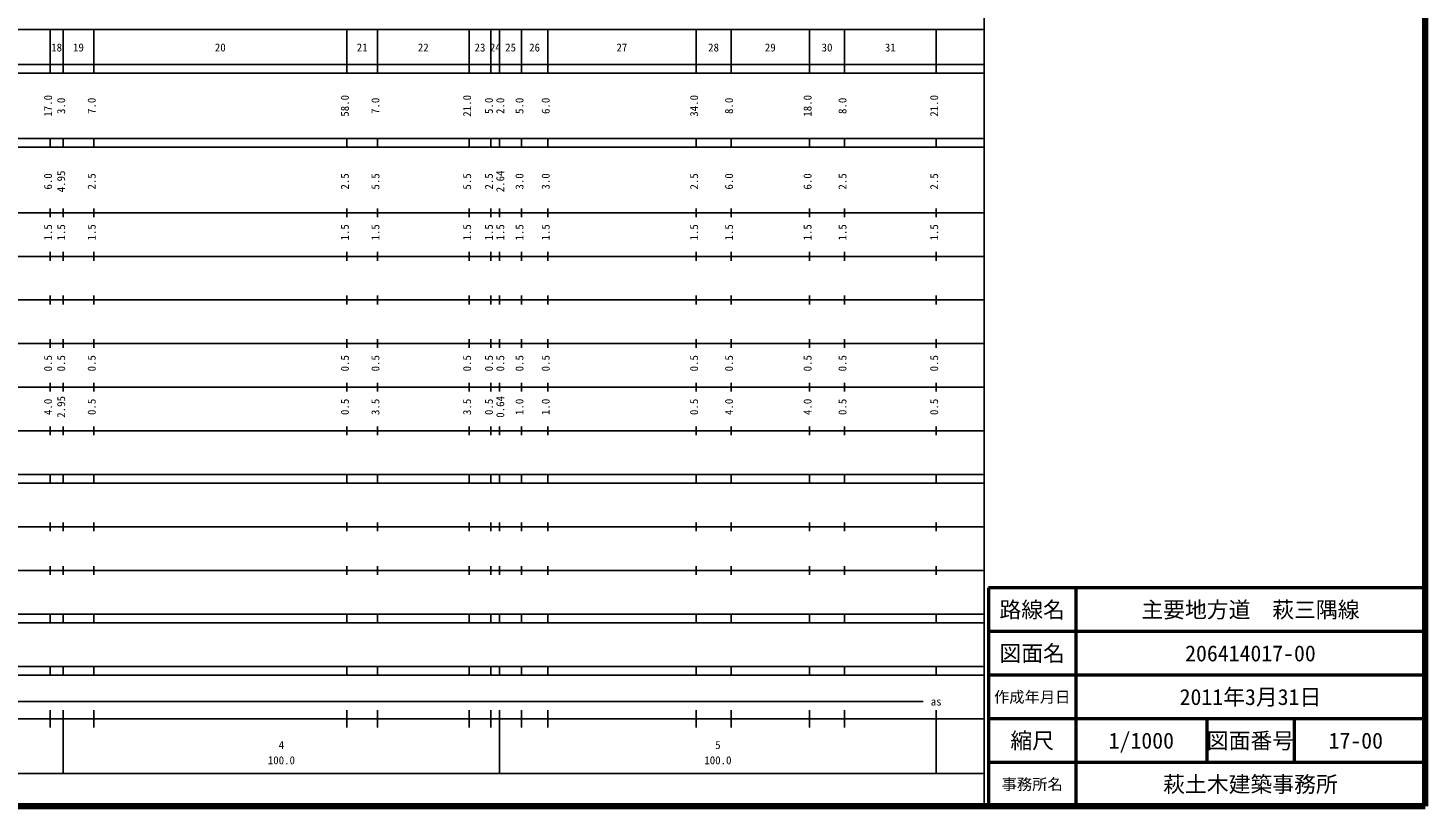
# Model space of a CAD drawing. Units: millimetres on the paper, enlarged 1000 times. Extents: x 40000 to 680000, y 20000 to 380000.
# Drawn here: x 359936 to 680000, y 20000 to 198357 of the extents above; entities that cross this region are included whole.
import ezdxf
from ezdxf.enums import TextEntityAlignment as Align

# ---------------------------------------------------------------- set-up
doc = ezdxf.new("R2010")
doc.units = ezdxf.units.MM
doc.header["$LTSCALE"] = 1000
for name, color, linetype, lineweight in [('M-TTL', 2, 'Continuous', 140), ('M-TTL-BAND', 7, 'Continuous', 25), ('M-TTL-FRAM', 2, 'Continuous', 50), ('M-TTL-LINE', 7, 'Continuous', 50)]:
    doc.layers.add(name, color=color, linetype=linetype, lineweight=lineweight)
doc.layers.add('M-TTL-TXT', color=7, linetype='Continuous')
doc.styles.add('ＭＳ ゴシック', font='')
doc.styles.get('ＭＳ ゴシック').set_extended_font_data('MS Gothic')

msp = doc.modelspace()

# ---------------------------------------------------------------- linework, layer by layer
at = {"layer": 'M-TTL'}
for p, q in [((680000, 20000), (680000, 380000)), ((40000, 20000), (680000, 20000))]:
    msp.add_line(p, q, dxfattribs=at)
at = {"layer": 'M-TTL-BAND'}
for p, q in [((579000, 20000), (579000, 370000)), ((68000, 198000), (579000, 198000)), ((365000, 188000), (365000, 198000)), ((368000, 188000), (368000, 198000)), ((375000, 188000), (375000, 198000)), ((433000, 188000), (433000, 198000)), ((440000, 188000), (440000, 198000)), ((461000, 188000), (461000, 198000)), ((466000, 188000), (466000, 198000)), ((468000, 188000), (468000, 198000)), ((473000, 188000), (473000, 198000)), ((479000, 188000), (479000, 198000)), ((513000, 188000), (513000, 198000)), ((521000, 188000), (521000, 198000)), ((539000, 188000), (539000, 198000)), ((547000, 188000), (547000, 198000)), ((568000, 188000), (568000, 198000)), ((40000, 190000), (579000, 190000)), ((40000, 188000), (579000, 188000)), ((40000, 173000), (579000, 173000)), ((365000, 171000), (365000, 173000)), ((368000, 171000), (368000, 173000)), ((375000, 171000), (375000, 173000)), ((433000, 171000), (433000, 173000)), ((440000, 171000), (440000, 173000)), ((461000, 171000), (461000, 173000)), ((466000, 171000), (466000, 173000)), ((468000, 171000), (468000, 173000)), ((473000, 171000), (473000, 173000)), ((479000, 171000), (479000, 173000)), ((513000, 171000), (513000, 173000)), ((521000, 171000), (521000, 173000)), ((539000, 171000), (539000, 173000)), ((547000, 171000), (547000, 173000)), ((568000, 171000), (568000, 173000)), ((40000, 171000), (579000, 171000)), ((365000, 155000), (365000, 157000)), ((368000, 155000), (368000, 157000)), ((375000, 155000), (375000, 157000)), ((433000, 155000), (433000, 157000)), ((440000, 155000), (440000, 157000)), ((461000, 155000), (461000, 157000)), ((466000, 155000), (466000, 157000)), ((468000, 155000), (468000, 157000)), ((473000, 155000), (473000, 157000)), ((479000, 155000), (479000, 157000)), ((513000, 155000), (513000, 157000)), ((521000, 155000), (521000, 157000)), ((539000, 155000), (539000, 157000)), ((547000, 155000), (547000, 157000)), ((568000, 155000), (568000, 157000)), ((40000, 156000), (579000, 156000)), ((46000, 146000), (579000, 146000)), ((365000, 145000), (365000, 147000)), ((368000, 145000), (368000, 147000)), ((375000, 145000), (375000, 147000)), ((433000, 145000), (433000, 147000)), ((440000, 145000), (440000, 147000)), ((461000, 145000), (461000, 147000)), ((466000, 145000), (466000, 147000)), ((468000, 145000), (468000, 147000)), ((473000, 145000), (473000, 147000)), ((479000, 145000), (479000, 147000)), ((513000, 145000), (513000, 147000)), ((521000, 145000), (521000, 147000)), ((539000, 145000), (539000, 147000)), ((547000, 145000), (547000, 147000)), ((568000, 145000), (568000, 147000)), ((52000, 136000), (579000, 136000)), ((365000, 135000), (365000, 137000)), ((368000, 135000), (368000, 137000)), ((375000, 135000), (375000, 137000)), ((433000, 135000), (433000, 137000)), ((440000, 135000), (440000, 137000)), ((461000, 135000), (461000, 137000)), ((466000, 135000), (466000, 137000)), ((468000, 135000), (468000, 137000)), ((473000, 135000), (473000, 137000)), ((479000, 135000), (479000, 137000)), ((513000, 135000), (513000, 137000)), ((521000, 135000), (521000, 137000)), ((539000, 135000), (539000, 137000)), ((547000, 135000), (547000, 137000)), ((568000, 135000), (568000, 137000)), ((46000, 126000), (579000, 126000)), ((365000, 125000), (365000, 127000)), ((368000, 125000), (368000, 127000)), ((375000, 125000), (375000, 127000)), ((433000, 125000), (433000, 127000)), ((440000, 125000), (440000, 127000)), ((461000, 125000), (461000, 127000)), ((466000, 125000), (466000, 127000)), ((468000, 125000), (468000, 127000)), ((473000, 125000), (473000, 127000)), ((479000, 125000), (479000, 127000)), ((513000, 125000), (513000, 127000)), ((521000, 125000), (521000, 127000)), ((539000, 125000), (539000, 127000)), ((547000, 125000), (547000, 127000)), ((568000, 125000), (568000, 127000)), ((52000, 116000), (579000, 116000)), ((365000, 115000), (365000, 117000)), ((368000, 115000), (368000, 117000)), ((375000, 115000), (375000, 117000)), ((433000, 115000), (433000, 117000)), ((440000, 115000), (440000, 117000)), ((461000, 115000), (461000, 117000)), ((466000, 115000), (466000, 117000)), ((468000, 115000), (468000, 117000)), ((473000, 115000), (473000, 117000)), ((479000, 115000), (479000, 117000)), ((513000, 115000), (513000, 117000)), ((521000, 115000), (521000, 117000)), ((539000, 115000), (539000, 117000)), ((547000, 115000), (547000, 117000)), ((568000, 115000), (568000, 117000)), ((46000, 106000), (579000, 106000)), ((365000, 105000), (365000, 107000)), ((368000, 105000), (368000, 107000)), ((375000, 105000), (375000, 107000)), ((433000, 105000), (433000, 107000)), ((440000, 105000), (440000, 107000)), ((461000, 105000), (461000, 107000)), ((466000, 105000), (466000, 107000)), ((468000, 105000), (468000, 107000)), ((473000, 105000), (473000, 107000)), ((479000, 105000), (479000, 107000)), ((513000, 105000), (513000, 107000)), ((521000, 105000), (521000, 107000)), ((539000, 105000), (539000, 107000)), ((547000, 105000), (547000, 107000)), ((568000, 105000), (568000, 107000)), ((40000, 96000), (579000, 96000)), ((40000, 94000), (579000, 94000)), ((365000, 94000), (365000, 96000)), ((368000, 94000), (368000, 96000)), ((375000, 94000), (375000, 96000)), ((433000, 94000), (433000, 96000)), ((440000, 94000), (440000, 96000)), ((461000, 94000), (461000, 96000)), ((466000, 94000), (466000, 96000)), ((468000, 94000), (468000, 96000)), ((473000, 94000), (473000, 96000)), ((479000, 94000), (479000, 96000)), ((513000, 94000), (513000, 96000)), ((521000, 94000), (521000, 96000)), ((539000, 94000), (539000, 96000)), ((547000, 94000), (547000, 96000)), ((568000, 94000), (568000, 96000)), ((49000, 84000), (579000, 84000)), ((365000, 83000), (365000, 85000)), ((368000, 83000), (368000, 85000)), ((375000, 83000), (375000, 85000)), ((433000, 83000), (433000, 85000)), ((440000, 83000), (440000, 85000)), ((461000, 83000), (461000, 85000)), ((466000, 83000), (466000, 85000)), ((468000, 83000), (468000, 85000)), ((473000, 83000), (473000, 85000)), ((479000, 83000), (479000, 85000)), ((513000, 83000), (513000, 85000)), ((521000, 83000), (521000, 85000)), ((539000, 83000), (539000, 85000)), ((547000, 83000), (547000, 85000)), ((568000, 83000), (568000, 85000)), ((40000, 74000), (579000, 74000)), ((365000, 73000), (365000, 75000)), ((368000, 73000), (368000, 75000)), ((375000, 73000), (375000, 75000)), ((433000, 73000), (433000, 75000)), ((440000, 73000), (440000, 75000)), ((461000, 73000), (461000, 75000)), ((466000, 73000), (466000, 75000)), ((468000, 73000), (468000, 75000)), ((473000, 73000), (473000, 75000)), ((479000, 73000), (479000, 75000)), ((513000, 73000), (513000, 75000)), ((521000, 73000), (521000, 75000)), ((539000, 73000), (539000, 75000)), ((547000, 73000), (547000, 75000)), ((568000, 73000), (568000, 75000)), ((40000, 64000), (579000, 64000)), ((40000, 62000), (579000, 62000)), ((365000, 62000), (365000, 64000)), ((368000, 62000), (368000, 64000)), ((375000, 62000), (375000, 64000)), ((433000, 62000), (433000, 64000)), ((440000, 62000), (440000, 64000)), ((461000, 62000), (461000, 64000)), ((466000, 62000), (466000, 64000)), ((468000, 62000), (468000, 64000)), ((473000, 62000), (473000, 64000)), ((479000, 62000), (479000, 64000)), ((513000, 62000), (513000, 64000)), ((521000, 62000), (521000, 64000)), ((539000, 62000), (539000, 64000)), ((547000, 62000), (547000, 64000)), ((568000, 62000), (568000, 64000)), ((40000, 52000), (579000, 52000)), ((365000, 50000), (365000, 52000)), ((368000, 50000), (368000, 52000)), ((375000, 50000), (375000, 52000)), ((433000, 50000), (433000, 52000)), ((440000, 50000), (440000, 52000)), ((461000, 50000), (461000, 52000)), ((466000, 50000), (466000, 52000)), ((468000, 50000), (468000, 52000)), ((473000, 50000), (473000, 52000)), ((479000, 50000), (479000, 52000)), ((513000, 50000), (513000, 52000)), ((521000, 50000), (521000, 52000)), ((539000, 50000), (539000, 52000)), ((547000, 50000), (547000, 52000)), ((568000, 50000), (568000, 52000)), ((40000, 50000), (579000, 50000)), ((71000, 44000), (565000, 44000)), ((365000, 38000), (365000, 42000)), ((368000, 27500), (368000, 42000)), ((375000, 38000), (375000, 42000)), ((433000, 38000), (433000, 42000)), ((440000, 38000), (440000, 42000)), ((461000, 38000), (461000, 42000)), ((466000, 38000), (466000, 42000)), ((468000, 27500), (468000, 42000)), ((473000, 38000), (473000, 42000)), ((479000, 38000), (479000, 42000)), ((513000, 38000), (513000, 42000)), ((521000, 38000), (521000, 42000)), ((539000, 38000), (539000, 42000)), ((547000, 38000), (547000, 42000)), ((568000, 27500), (568000, 42000)), ((40000, 40000), (579000, 40000)), ((68000, 27500), (579000, 27500))]:
    msp.add_line(p, q, dxfattribs=at)
at = {"layer": 'M-TTL-FRAM'}
for p, q in [((680000, 70000), (580000, 70000)), ((580000, 70000), (580000, 20000))]:
    msp.add_line(p, q, dxfattribs=at)
at = {"layer": 'M-TTL-LINE'}
for p, q in [((600000, 70000), (600000, 20000)), ((680000, 60000), (580000, 60000)), ((680000, 50000), (580000, 50000)), ((680000, 40000), (580000, 40000)), ((630000, 40000), (630000, 30000)), ((650000, 40000), (650000, 30000)), ((680000, 30000), (580000, 30000))]:
    msp.add_line(p, q, dxfattribs=at)

# ---------------------------------------------------------------- texts
at = {"layer": 'M-TTL-BAND', "style": 'ＭＳ ゴシック'}
for s, p in [('18', (366500, 192405)), ('19', (371500, 192405)), ('20', (404000, 192405)), ('21', (436500, 192405)), ('22', (450500, 192405)), ('23', (463500, 192405)), ('24', (467000, 192405)), ('25', (470500, 192405)), ('26', (476000, 192405)), ('27', (496000, 192405)), ('28', (517000, 192405)), ('29', (530000, 192405)), ('30', (543000, 192405)), ('31', (557500, 192405)), ('as', (568000, 42500)), ('4', (418000, 32523)), ('5', (518000, 32523)), ('100.0', (418000, 29033)), ('100.0', (518000, 29033))]:
    msp.add_text(s, height=1833, dxfattribs=at).set_placement(p, align=Align.BOTTOM_CENTER)
for s, p in [('17.0', (366000, 180500)), ('58.0', (434000, 180500)), ('21.0', (462000, 180500)), ('34.0', (514000, 180500)), ('18.0', (540000, 180500)), ('21.0', (569000, 180500)), ('3.0', (369000, 180500)), ('7.0', (376000, 180500)), ('7.0', (441000, 180500)), ('5.0', (467000, 180500)), ('2.0', (469600, 180500)), ('5.0', (474000, 180500)), ('6.0', (480000, 180500)), ('8.0', (522000, 180500)), ('8.0', (548000, 180500)), ('6.0', (366000, 163174)), ('4.95', (369000, 163174)), ('2.5', (376000, 163174)), ('2.5', (434000, 163174)), ('5.5', (441000, 163174)), ('5.5', (462000, 163174)), ('2.5', (467000, 163174)), ('2.64', (469600, 163174)), ('3.0', (474000, 163174)), ('3.0', (480000, 163174)), ('2.5', (514000, 163174)), ('6.0', (522000, 163174)), ('6.0', (540000, 163174)), ('2.5', (548000, 163174)), ('2.5', (569000, 163174)), ('1.5', (366000, 151500)), ('1.5', (369000, 151500)), ('1.5', (376000, 151500)), ('1.5', (434000, 151500)), ('1.5', (441000, 151500)), ('1.5', (462000, 151500)), ('1.5', (467000, 151500)), ('1.5', (469600, 151500)), ('1.5', (474000, 151500)), ('1.5', (480000, 151500)), ('1.5', (514000, 151500)), ('1.5', (522000, 151500)), ('1.5', (540000, 151500)), ('1.5', (548000, 151500)), ('1.5', (569000, 151500)), ('0.5', (366000, 121500)), ('0.5', (369000, 121500)), ('0.5', (376000, 121500)), ('0.5', (434000, 121500)), ('0.5', (441000, 121500)), ('0.5', (462000, 121500)), ('0.5', (467000, 121500)), ('0.5', (469600, 121500)), ('0.5', (474000, 121500)), ('0.5', (480000, 121500)), ('0.5', (514000, 121500)), ('0.5', (522000, 121500)), ('0.5', (540000, 121500)), ('0.5', (548000, 121500)), ('0.5', (569000, 121500)), ('4.0', (366000, 111500)), ('2.95', (369000, 111500)), ('0.5', (376000, 111500)), ('0.5', (434000, 111500)), ('3.5', (441000, 111500)), ('3.5', (462000, 111500)), ('0.5', (467000, 111500)), ('0.64', (469600, 111500)), ('1.0', (474000, 111500)), ('1.0', (480000, 111500)), ('0.5', (514000, 111500)), ('4.0', (522000, 111500)), ('4.0', (540000, 111500)), ('0.5', (548000, 111500)), ('0.5', (569000, 111500))]:
    msp.add_text(s, height=1833, rotation=90, dxfattribs=at).set_placement(p, align=Align.BOTTOM_CENTER)
at = {"layer": 'M-TTL-TXT', "style": 'ＭＳ ゴシック'}
for s, height, p in [('路線名', 3666, (590000, 65000)), ('路線名', 3666, (590000, 65000)), ('主要地方道\u3000萩三隅線', 3666, (640000, 65000)), ('図面名', 3666, (590000, 55000)), ('図面名', 3666, (590000, 55000)), ('206414017-00', 3666, (640000, 55000)), ('作成年月日', 2566, (590000, 45000)), ('作成年月日', 2566, (590000, 45000)), ('2011年3月31日', 3666, (640000, 45000)), ('縮尺', 3666, (590000, 35000)), ('縮尺', 3666, (590000, 35000)), ('1/1000', 3666, (615000, 35000)), ('図面番号', 3666, (640000, 35000)), ('図面番号', 3666, (640000, 35000)), ('17-00', 3666, (664125, 35000)), ('事務所名', 2566, (590000, 25000)), ('事務所名', 2566, (590000, 25000)), ('萩土木建築事務所', 3666, (640000, 25000))]:
    msp.add_text(s, height=height, dxfattribs=at).set_placement(p, align=Align.MIDDLE_CENTER)

doc.saveas('drawing.dxf')
